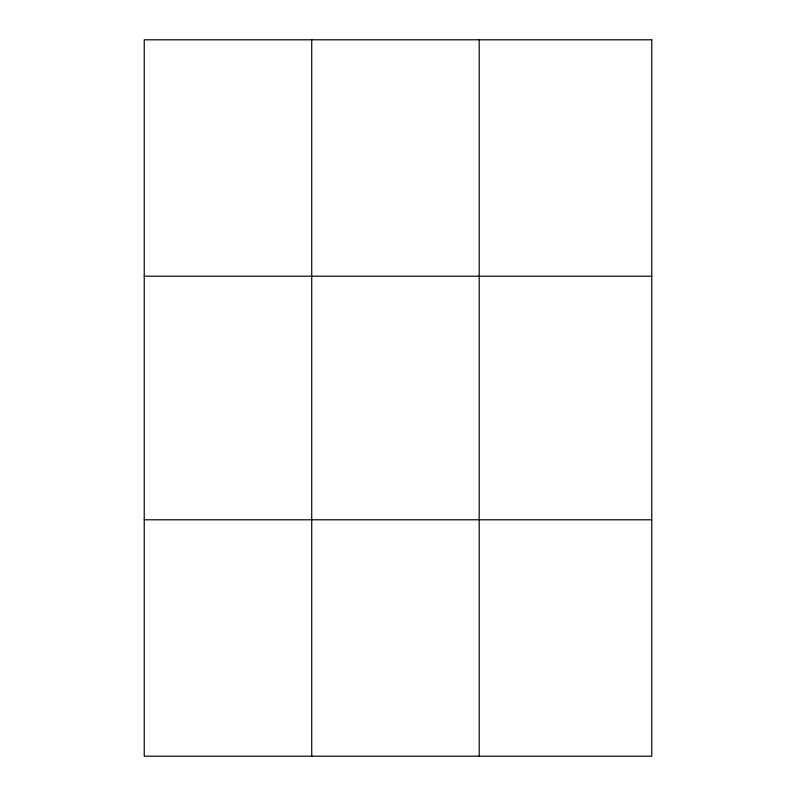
<?xml version="1.0" encoding="UTF-8"?>
<svg xmlns="http://www.w3.org/2000/svg" width="796" height="796" viewBox="0 0 796 796"><rect width="100%" height="100%" fill="white"/><g stroke="black" fill="none" stroke-linecap="round" stroke-linejoin="round"><path stroke-width="1.19" d="M311.724 39.8L311.724 756.2M479.202 39.8L479.202 756.2M144.235 276.212L651.765 276.212M144.235 519.788L651.765 519.788M651.765 39.8L651.765 756.2L144.235 756.2L144.235 39.8L651.765 39.8"/></g></svg>
